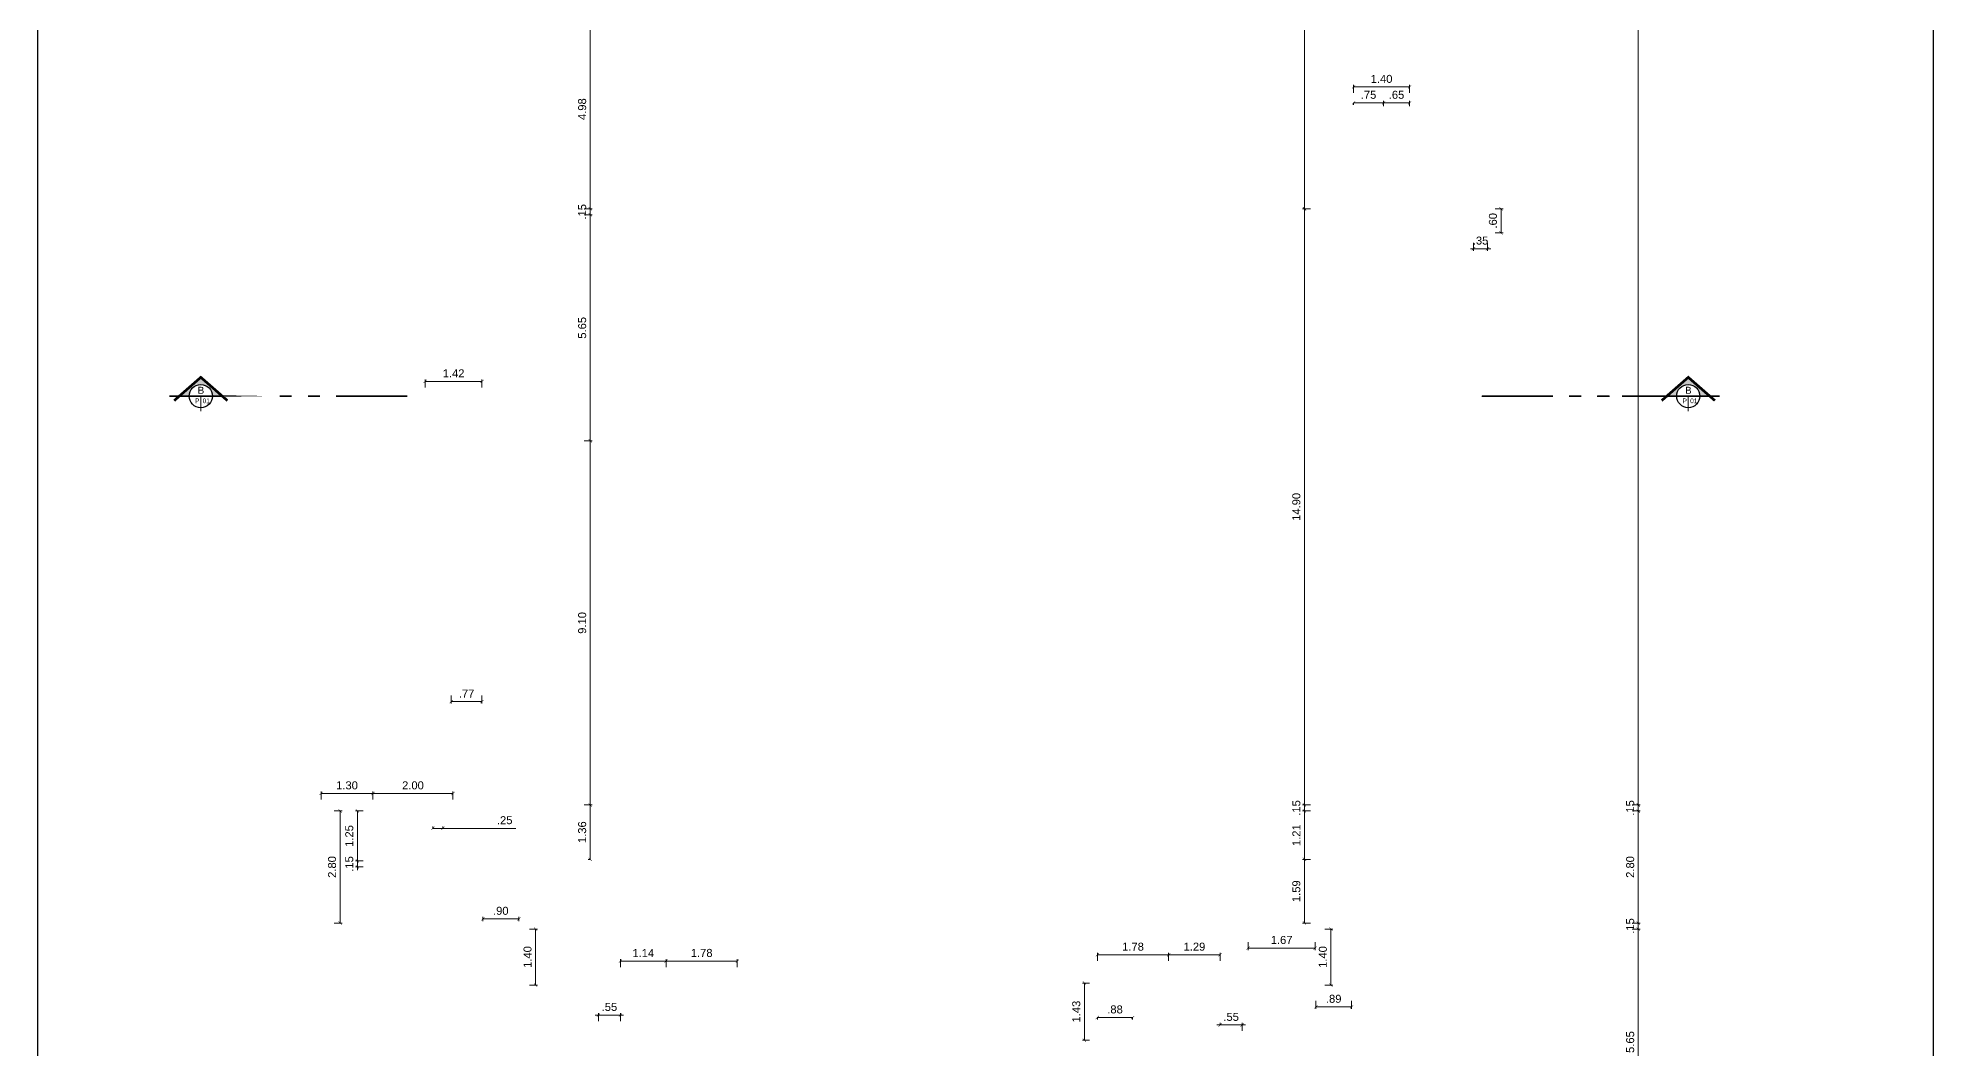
# Model space of a CAD drawing. Header units: metres. Extents: x 2494 to 3558, y 282 to 553.
# Drawn here: x 2525.37 to 2572.73, y 308.76 to 334 of the extents above; entities that cross this region are included whole.
import ezdxf

# ---------------------------------------------------------------- set-up
doc = ezdxf.new("R2010")
doc.units = ezdxf.units.M
doc.header["$LTSCALE"] = 7
doc.header["$MEASUREMENT"] = 0
doc.header["$PDMODE"] = 2
for name, color, linetype, lineweight in [('2prancha', 4, 'Continuous', 18), ('COTAS', 1, 'Continuous', 0), ('texto', 3, 'Continuous', 25)]:
    doc.layers.add(name, color=color, linetype=linetype, lineweight=lineweight)
doc.layers.add('COTA 1 100', color=2, linetype='Continuous')
doc.layers.add('PENA 02', color=2, linetype='Continuous')
doc.styles.add('Luana', font='arial.ttf')
doc.dimstyles.new('arial100', dxfattribs={"dimtxt": 0.2, "dimasz": 0.08, "dimexe": 0.05, "dimexo": 0.2, "dimgap": 0.1, "dimtad": 1, "dimzin": 4, "dimdsep": 46, "dimtxsty": 'Luana', "dimblk": 'ARCHTICK', "dimcen": 0, "dimclrd": 7, "dimclre": 7, "dimclrt": 256, "dimadec": 0, "dimazin": 0, "dimtfac": 1, "dimtix": 1, "dimtmove": 0, "dimatfit": 3, "dimldrblk": 'CLOSEDBLANK', "dimfxl": 0, "dimlwd": 5, "dimlwe": 5, "dimarcsym": 0})

# ---------------------------------------------------------------- blocks, each defined once
blk = doc.blocks.new('_ArchTick')
at = {"color": 0, "linetype": 'ByBlock', "const_width": 0.15}
blk.add_lwpolyline([(-0.5, -0.5), (0.5, 0.5)], dxfattribs=at)
blk = doc.blocks.new('*D100')
at = {"layer": 'COTA 1 100', "color": 7, "lineweight": 5}
for p, q in [((2565.214, 311.734), (2565.414, 311.734)), ((2565.364, 306.084), (2565.364, 311.734)), ((2565.214, 306.084), (2565.414, 306.084))]:
    blk.add_line(p, q, dxfattribs=at)
at = {"layer": 'Defpoints', "color": 0}
for p in [(2559.997, 311.734), (2565.364, 311.734), (2559.997, 306.084)]:
    blk.add_point(p, dxfattribs=at)
at = {"layer": 'COTA 1 100', "color": 7, "lineweight": 5, "xscale": 0.08, "yscale": 0.08, "zscale": 0.08}
for p, rotation in [((2565.364, 311.734), 90), ((2565.364, 306.084), 270)]:
    blk.add_blockref('_ArchTick', p, dxfattribs=dict(at, rotation=rotation))
at = {"layer": 'COTA 1 100', "insert": (2565.162, 308.909), "char_height": 0.2, "attachment_point": 5, "rotation": 90, "style": 'Luana'}
blk.add_mtext('5.65', dxfattribs=at)
blk = doc.blocks.new('_ClosedBlank')
at = {"layer": '2prancha', "color": 0, "lineweight": -2}
for p, q in [((-1, 0.17), (0, 0)), ((-1, 0.17), (-1, -0.17)), ((0, 0), (-1, -0.17))]:
    blk.add_line(p, q, dxfattribs=at)
blk = doc.blocks.new('*D101')
at = {"layer": 'COTA 1 100', "color": 7, "lineweight": 5}
for p, q in [((2565.214, 311.884), (2565.414, 311.884)), ((2565.214, 311.734), (2565.414, 311.734)), ((2565.364, 311.884), (2565.364, 311.964)), ((2565.364, 311.734), (2565.364, 311.884)), ((2565.364, 311.734), (2565.364, 311.654))]:
    blk.add_line(p, q, dxfattribs=at)
at = {"layer": 'Defpoints', "color": 0}
for p in [(2559.997, 311.884), (2559.997, 311.734), (2565.364, 311.884)]:
    blk.add_point(p, dxfattribs=at)
at = {"layer": 'COTA 1 100', "color": 7, "lineweight": 5, "xscale": 0.08, "yscale": 0.08, "zscale": 0.08}
for p, rotation in [((2565.364, 311.884), 270), ((2565.364, 311.734), 90)]:
    blk.add_blockref('_ArchTick', p, dxfattribs=dict(at, rotation=rotation))
at = {"layer": 'COTA 1 100', "insert": (2565.162, 311.809), "char_height": 0.2, "attachment_point": 5, "rotation": 90, "style": 'Luana'}
blk.add_mtext('.15', dxfattribs=at)
blk = doc.blocks.new('*D102')
at = {"layer": 'COTA 1 100', "color": 7, "lineweight": 5}
for p, q in [((2565.214, 314.684), (2565.414, 314.684)), ((2565.364, 311.884), (2565.364, 314.684)), ((2565.214, 311.884), (2565.414, 311.884))]:
    blk.add_line(p, q, dxfattribs=at)
at = {"layer": 'Defpoints', "color": 0}
for p in [(2562.247, 314.684), (2565.364, 314.684), (2559.997, 311.884)]:
    blk.add_point(p, dxfattribs=at)
at = {"layer": 'COTA 1 100', "color": 7, "lineweight": 5, "xscale": 0.08, "yscale": 0.08, "zscale": 0.08}
for p, rotation in [((2565.364, 314.684), 90), ((2565.364, 311.884), 270)]:
    blk.add_blockref('_ArchTick', p, dxfattribs=dict(at, rotation=rotation))
at = {"layer": 'COTA 1 100', "insert": (2565.162, 313.284), "char_height": 0.2, "attachment_point": 5, "rotation": 90, "style": 'Luana'}
blk.add_mtext('2.80', dxfattribs=at)
blk = doc.blocks.new('*D103')
at = {"layer": 'COTA 1 100', "color": 7, "lineweight": 5}
for p, q in [((2565.214, 314.834), (2565.414, 314.834)), ((2565.214, 314.684), (2565.414, 314.684)), ((2565.364, 314.834), (2565.364, 314.914)), ((2565.364, 314.684), (2565.364, 314.834)), ((2565.364, 314.684), (2565.364, 314.604))]:
    blk.add_line(p, q, dxfattribs=at)
at = {"layer": 'Defpoints', "color": 0}
for p in [(2562.247, 314.834), (2562.247, 314.684), (2565.364, 314.834)]:
    blk.add_point(p, dxfattribs=at)
at = {"layer": 'COTA 1 100', "color": 7, "lineweight": 5, "xscale": 0.08, "yscale": 0.08, "zscale": 0.08}
for p, rotation in [((2565.364, 314.834), 270), ((2565.364, 314.684), 90)]:
    blk.add_blockref('_ArchTick', p, dxfattribs=dict(at, rotation=rotation))
at = {"layer": 'COTA 1 100', "insert": (2565.162, 314.759), "char_height": 0.2, "attachment_point": 5, "rotation": 90, "style": 'Luana'}
blk.add_mtext('.15', dxfattribs=at)
blk = doc.blocks.new('*D104')
at = {"layer": 'COTA 1 100', "color": 7, "lineweight": 5}
for p, q in [((2565.214, 357.884), (2565.414, 357.884)), ((2565.364, 314.834), (2565.364, 357.884)), ((2565.214, 314.834), (2565.414, 314.834))]:
    blk.add_line(p, q, dxfattribs=at)
at = {"layer": 'Defpoints', "color": 0}
for p in [(2562.247, 357.884), (2565.364, 357.884), (2562.247, 314.834)]:
    blk.add_point(p, dxfattribs=at)
at = {"layer": 'COTA 1 100', "color": 7, "lineweight": 5, "xscale": 0.08, "yscale": 0.08, "zscale": 0.08}
for p, rotation in [((2565.364, 357.884), 90), ((2565.364, 314.834), 270)]:
    blk.add_blockref('_ArchTick', p, dxfattribs=dict(at, rotation=rotation))
at = {"layer": 'COTA 1 100', "insert": (2565.162, 336.359), "char_height": 0.2, "attachment_point": 5, "rotation": 90, "style": 'Luana'}
blk.add_mtext('43.05', dxfattribs=at)
blk = doc.blocks.new('*D150')
at = {"layer": 'COTA 1 100', "color": 7, "lineweight": 5}
for p, q in [((2561.247, 328.736), (2561.167, 328.736)), ((2561.247, 328.886), (2561.247, 328.686)), ((2561.597, 328.736), (2561.247, 328.736)), ((2561.597, 328.886), (2561.597, 328.686)), ((2561.597, 328.736), (2561.677, 328.736))]:
    blk.add_line(p, q, dxfattribs=at)
at = {"layer": 'Defpoints', "color": 0}
for p in [(2561.247, 329.134), (2561.247, 328.736), (2561.597, 329.134)]:
    blk.add_point(p, dxfattribs=at)
at = {"layer": 'COTA 1 100', "color": 7, "lineweight": 5, "xscale": 0.08, "yscale": 0.08, "zscale": 0.08}
blk.add_blockref('_ArchTick', (2561.247, 328.736), dxfattribs=at)
at = {"layer": 'COTA 1 100', "color": 7, "lineweight": 5, "xscale": 0.08, "yscale": 0.08, "zscale": 0.08, "rotation": 180}
blk.add_blockref('_ArchTick', (2561.597, 328.736), dxfattribs=at)
at = {"layer": 'COTA 1 100', "insert": (2561.422, 328.938), "char_height": 0.2, "attachment_point": 5, "style": 'Luana'}
blk.add_mtext('.35', dxfattribs=at)
blk = doc.blocks.new('*D151')
at = {"layer": 'COTA 1 100', "color": 7, "lineweight": 5}
for p, q in [((2561.784, 329.734), (2561.984, 329.734)), ((2561.934, 329.134), (2561.934, 329.734)), ((2561.784, 329.134), (2561.984, 329.134))]:
    blk.add_line(p, q, dxfattribs=at)
at = {"layer": 'Defpoints', "color": 0}
for p in [(2561.247, 329.734), (2561.934, 329.734), (2561.247, 329.134)]:
    blk.add_point(p, dxfattribs=at)
at = {"layer": 'COTA 1 100', "color": 7, "lineweight": 5, "xscale": 0.08, "yscale": 0.08, "zscale": 0.08}
for p, rotation in [((2561.934, 329.734), 90), ((2561.934, 329.134), 270)]:
    blk.add_blockref('_ArchTick', p, dxfattribs=dict(at, rotation=rotation))
at = {"layer": 'COTA 1 100', "insert": (2561.732, 329.434), "char_height": 0.2, "attachment_point": 5, "rotation": 90, "style": 'Luana'}
blk.add_mtext('.60', dxfattribs=at)
blk = doc.blocks.new('*D152')
at = {"layer": 'COTA 1 100', "color": 7, "lineweight": 5}
for p, q in [((2535.242, 314.25), (2535.242, 314.3)), ((2535.242, 314.25), (2535.492, 314.25)), ((2535.492, 314.25), (2535.492, 314.3)), ((2535.492, 314.25), (2537.31, 314.25))]:
    blk.add_line(p, q, dxfattribs=at)
at = {"layer": 'Defpoints', "color": 0}
for p in [(2535.242, 314.25), (2535.242, 314.104), (2535.492, 314.104)]:
    blk.add_point(p, dxfattribs=at)
at = {"layer": 'COTA 1 100', "color": 7, "lineweight": 5, "xscale": 0.08, "yscale": 0.08, "zscale": 0.08, "rotation": 180}
blk.add_blockref('_ArchTick', (2535.242, 314.25), dxfattribs=at)
at = {"layer": 'COTA 1 100', "color": 7, "lineweight": 5, "xscale": 0.08, "yscale": 0.08, "zscale": 0.08}
blk.add_blockref('_ArchTick', (2535.492, 314.25), dxfattribs=at)
at = {"layer": 'COTA 1 100', "insert": (2537.034, 314.452), "char_height": 0.2, "attachment_point": 5, "style": 'Luana'}
blk.add_mtext('.25', dxfattribs=at)
blk = doc.blocks.new('*D153')
at = {"layer": 'COTA 1 100', "color": 7, "lineweight": 5}
for p, q in [((2533.742, 314.971), (2533.742, 315.171)), ((2535.742, 315.121), (2533.742, 315.121)), ((2535.742, 314.971), (2535.742, 315.171))]:
    blk.add_line(p, q, dxfattribs=at)
at = {"layer": 'Defpoints', "color": 0}
for p in [(2533.742, 315.121), (2533.742, 314.324), (2535.742, 314.474)]:
    blk.add_point(p, dxfattribs=at)
at = {"layer": 'COTA 1 100', "color": 7, "lineweight": 5, "xscale": 0.08, "yscale": 0.08, "zscale": 0.08, "rotation": 180}
blk.add_blockref('_ArchTick', (2533.742, 315.121), dxfattribs=at)
at = {"layer": 'COTA 1 100', "color": 7, "lineweight": 5, "xscale": 0.08, "yscale": 0.08, "zscale": 0.08}
blk.add_blockref('_ArchTick', (2535.742, 315.121), dxfattribs=at)
at = {"layer": 'COTA 1 100', "insert": (2534.742, 315.323), "char_height": 0.2, "attachment_point": 5, "style": 'Luana'}
blk.add_mtext('2.00', dxfattribs=at)
blk = doc.blocks.new('*D154')
at = {"layer": 'COTA 1 100', "color": 7, "lineweight": 5}
for p, q in [((2532.447, 314.971), (2532.447, 315.171)), ((2533.742, 315.121), (2532.447, 315.121)), ((2533.742, 314.971), (2533.742, 315.171))]:
    blk.add_line(p, q, dxfattribs=at)
at = {"layer": 'Defpoints', "color": 0}
for p in [(2532.447, 315.121), (2532.447, 314.474), (2533.742, 314.324)]:
    blk.add_point(p, dxfattribs=at)
at = {"layer": 'COTA 1 100', "color": 7, "lineweight": 5, "xscale": 0.08, "yscale": 0.08, "zscale": 0.08, "rotation": 180}
blk.add_blockref('_ArchTick', (2532.447, 315.121), dxfattribs=at)
at = {"layer": 'COTA 1 100', "color": 7, "lineweight": 5, "xscale": 0.08, "yscale": 0.08, "zscale": 0.08}
blk.add_blockref('_ArchTick', (2533.742, 315.121), dxfattribs=at)
at = {"layer": 'COTA 1 100', "insert": (2533.094, 315.323), "char_height": 0.2, "attachment_point": 5, "style": 'Luana'}
blk.add_mtext('1.30', dxfattribs=at)
blk = doc.blocks.new('*D155')
at = {"layer": 'COTA 1 100', "color": 7, "lineweight": 5}
for p, q in [((2532.773, 314.684), (2532.973, 314.684)), ((2532.923, 314.684), (2532.923, 311.884)), ((2532.773, 311.884), (2532.973, 311.884))]:
    blk.add_line(p, q, dxfattribs=at)
at = {"layer": 'Defpoints', "color": 0}
for p in [(2532.447, 314.684), (2532.472, 311.884), (2532.923, 311.884)]:
    blk.add_point(p, dxfattribs=at)
at = {"layer": 'COTA 1 100', "color": 7, "lineweight": 5, "xscale": 0.08, "yscale": 0.08, "zscale": 0.08}
for p, rotation in [((2532.923, 314.684), 90), ((2532.923, 311.884), 270)]:
    blk.add_blockref('_ArchTick', p, dxfattribs=dict(at, rotation=rotation))
at = {"layer": 'COTA 1 100', "insert": (2532.721, 313.284), "char_height": 0.2, "attachment_point": 5, "rotation": 90, "style": 'Luana'}
blk.add_mtext('2.80', dxfattribs=at)
blk = doc.blocks.new('*D156')
at = {"layer": 'COTA 1 100', "color": 7, "lineweight": 5}
for p, q in [((2533.497, 314.684), (2533.303, 314.684)), ((2533.353, 313.434), (2533.353, 314.684)), ((2533.497, 313.434), (2533.303, 313.434))]:
    blk.add_line(p, q, dxfattribs=at)
at = {"layer": 'Defpoints', "color": 0}
for p in [(2533.353, 314.684), (2533.697, 314.684), (2533.697, 313.434)]:
    blk.add_point(p, dxfattribs=at)
at = {"layer": 'COTA 1 100', "color": 7, "lineweight": 5, "xscale": 0.08, "yscale": 0.08, "zscale": 0.08}
for p, rotation in [((2533.353, 314.684), 90), ((2533.353, 313.434), 270)]:
    blk.add_blockref('_ArchTick', p, dxfattribs=dict(at, rotation=rotation))
at = {"layer": 'COTA 1 100', "insert": (2533.151, 314.059), "char_height": 0.2, "attachment_point": 5, "rotation": 90, "style": 'Luana'}
blk.add_mtext('1.25', dxfattribs=at)
blk = doc.blocks.new('*D157')
at = {"layer": 'COTA 1 100', "color": 7, "lineweight": 5}
for p, q in [((2533.497, 313.434), (2533.303, 313.434)), ((2533.497, 313.284), (2533.303, 313.284)), ((2533.353, 313.434), (2533.353, 313.514)), ((2533.353, 313.434), (2533.353, 313.284)), ((2533.353, 313.284), (2533.353, 313.204))]:
    blk.add_line(p, q, dxfattribs=at)
at = {"layer": 'Defpoints', "color": 0}
for p in [(2533.353, 313.284), (2533.697, 313.434), (2533.697, 313.284)]:
    blk.add_point(p, dxfattribs=at)
at = {"layer": 'COTA 1 100', "color": 7, "lineweight": 5, "xscale": 0.08, "yscale": 0.08, "zscale": 0.08}
for p, rotation in [((2533.353, 313.434), 270), ((2533.353, 313.284), 90)]:
    blk.add_blockref('_ArchTick', p, dxfattribs=dict(at, rotation=rotation))
at = {"layer": 'COTA 1 100', "insert": (2533.151, 313.359), "char_height": 0.2, "attachment_point": 5, "rotation": 90, "style": 'Luana'}
blk.add_mtext('.15', dxfattribs=at)
blk = doc.blocks.new('*D160')
at = {"layer": 'COTA 1 100', "color": 7, "lineweight": 5}
for p, q in [((2536.487, 311.934), (2536.487, 312.036)), ((2536.487, 311.986), (2537.387, 311.986)), ((2537.387, 311.934), (2537.387, 312.036))]:
    blk.add_line(p, q, dxfattribs=at)
at = {"layer": 'Defpoints', "color": 0}
for p in [(2536.487, 311.734), (2537.387, 311.986), (2537.387, 311.734)]:
    blk.add_point(p, dxfattribs=at)
at = {"layer": 'COTA 1 100', "color": 7, "lineweight": 5, "xscale": 0.08, "yscale": 0.08, "zscale": 0.08, "rotation": 180}
blk.add_blockref('_ArchTick', (2536.487, 311.986), dxfattribs=at)
at = {"layer": 'COTA 1 100', "color": 7, "lineweight": 5, "xscale": 0.08, "yscale": 0.08, "zscale": 0.08}
blk.add_blockref('_ArchTick', (2537.387, 311.986), dxfattribs=at)
at = {"layer": 'COTA 1 100', "insert": (2536.937, 312.188), "char_height": 0.2, "attachment_point": 5, "style": 'Luana'}
blk.add_mtext('.90', dxfattribs=at)
blk = doc.blocks.new('*D161')
at = {"layer": 'COTA 1 100', "color": 7, "lineweight": 5}
for p, q in [((2537.658, 311.734), (2537.858, 311.734)), ((2537.808, 311.734), (2537.808, 310.334)), ((2537.658, 310.334), (2537.858, 310.334))]:
    blk.add_line(p, q, dxfattribs=at)
at = {"layer": 'Defpoints', "color": 0}
for p in [(2537.407, 311.734), (2537.387, 310.334), (2537.808, 310.334)]:
    blk.add_point(p, dxfattribs=at)
at = {"layer": 'COTA 1 100', "color": 7, "lineweight": 5, "xscale": 0.08, "yscale": 0.08, "zscale": 0.08}
for p, rotation in [((2537.808, 311.734), 90), ((2537.808, 310.334), 270)]:
    blk.add_blockref('_ArchTick', p, dxfattribs=dict(at, rotation=rotation))
at = {"layer": 'COTA 1 100', "insert": (2537.606, 311.034), "char_height": 0.2, "attachment_point": 5, "rotation": 90, "style": 'Luana'}
blk.add_mtext('1.40', dxfattribs=at)
blk = doc.blocks.new('*D162')
at = {"layer": 'COTA 1 100', "color": 7, "lineweight": 5}
for p, q in [((2539.377, 309.583), (2539.297, 309.583)), ((2539.377, 309.433), (2539.377, 309.633)), ((2539.927, 309.583), (2539.377, 309.583)), ((2539.927, 309.433), (2539.927, 309.633)), ((2539.927, 309.583), (2540.007, 309.583))]:
    blk.add_line(p, q, dxfattribs=at)
at = {"layer": 'Defpoints', "color": 0}
for p in [(2539.377, 309.583), (2539.377, 308.909), (2539.927, 308.884)]:
    blk.add_point(p, dxfattribs=at)
at = {"layer": 'COTA 1 100', "color": 7, "lineweight": 5, "xscale": 0.08, "yscale": 0.08, "zscale": 0.08}
blk.add_blockref('_ArchTick', (2539.377, 309.583), dxfattribs=at)
at = {"layer": 'COTA 1 100', "color": 7, "lineweight": 5, "xscale": 0.08, "yscale": 0.08, "zscale": 0.08, "rotation": 180}
blk.add_blockref('_ArchTick', (2539.927, 309.583), dxfattribs=at)
at = {"layer": 'COTA 1 100', "insert": (2539.652, 309.785), "char_height": 0.2, "attachment_point": 5, "style": 'Luana'}
blk.add_mtext('.55', dxfattribs=at)
blk = doc.blocks.new('*D163')
at = {"layer": 'COTA 1 100', "color": 7, "lineweight": 5}
for p, q in [((2539.927, 310.783), (2539.927, 310.983)), ((2541.067, 310.933), (2539.927, 310.933)), ((2541.067, 310.783), (2541.067, 310.983))]:
    blk.add_line(p, q, dxfattribs=at)
at = {"layer": 'Defpoints', "color": 0}
for p in [(2539.927, 310.933), (2539.927, 310.384), (2541.067, 310.384)]:
    blk.add_point(p, dxfattribs=at)
at = {"layer": 'COTA 1 100', "color": 7, "lineweight": 5, "xscale": 0.08, "yscale": 0.08, "zscale": 0.08, "rotation": 180}
blk.add_blockref('_ArchTick', (2539.927, 310.933), dxfattribs=at)
at = {"layer": 'COTA 1 100', "color": 7, "lineweight": 5, "xscale": 0.08, "yscale": 0.08, "zscale": 0.08}
blk.add_blockref('_ArchTick', (2541.067, 310.933), dxfattribs=at)
at = {"layer": 'COTA 1 100', "insert": (2540.497, 311.133), "char_height": 0.2, "attachment_point": 5, "style": 'Luana'}
blk.add_mtext('1.14', dxfattribs=at)
blk = doc.blocks.new('*D164')
at = {"layer": 'COTA 1 100', "color": 7, "lineweight": 5}
for p, q in [((2541.067, 310.783), (2541.067, 310.983)), ((2541.067, 310.933), (2542.847, 310.933)), ((2542.847, 310.783), (2542.847, 310.983))]:
    blk.add_line(p, q, dxfattribs=at)
at = {"layer": 'Defpoints', "color": 0}
for p in [(2542.847, 310.933), (2541.067, 310.384), (2542.847, 310.534)]:
    blk.add_point(p, dxfattribs=at)
at = {"layer": 'COTA 1 100', "color": 7, "lineweight": 5, "xscale": 0.08, "yscale": 0.08, "zscale": 0.08, "rotation": 180}
blk.add_blockref('_ArchTick', (2541.067, 310.933), dxfattribs=at)
at = {"layer": 'COTA 1 100', "color": 7, "lineweight": 5, "xscale": 0.08, "yscale": 0.08, "zscale": 0.08}
blk.add_blockref('_ArchTick', (2542.847, 310.933), dxfattribs=at)
at = {"layer": 'COTA 1 100', "insert": (2541.957, 311.135), "char_height": 0.2, "attachment_point": 5, "style": 'Luana'}
blk.add_mtext('1.78', dxfattribs=at)
blk = doc.blocks.new('*D165')
at = {"layer": 'COTA 1 100', "color": 7, "lineweight": 5}
for p, q in [((2554.914, 309.335), (2554.834, 309.335)), ((2554.914, 309.335), (2554.914, 309.385)), ((2555.464, 309.335), (2554.914, 309.335)), ((2555.464, 309.185), (2555.464, 309.385)), ((2555.464, 309.335), (2555.544, 309.335))]:
    blk.add_line(p, q, dxfattribs=at)
at = {"layer": 'Defpoints', "color": 0}
for p in [(2554.914, 309.335), (2554.914, 309.335), (2555.464, 308.854)]:
    blk.add_point(p, dxfattribs=at)
at = {"layer": 'COTA 1 100', "color": 7, "lineweight": 5, "xscale": 0.08, "yscale": 0.08, "zscale": 0.08}
blk.add_blockref('_ArchTick', (2554.914, 309.335), dxfattribs=at)
at = {"layer": 'COTA 1 100', "color": 7, "lineweight": 5, "xscale": 0.08, "yscale": 0.08, "zscale": 0.08, "rotation": 180}
blk.add_blockref('_ArchTick', (2555.464, 309.335), dxfattribs=at)
at = {"layer": 'COTA 1 100', "insert": (2555.189, 309.537), "char_height": 0.2, "attachment_point": 5, "style": 'Luana'}
blk.add_mtext('.55', dxfattribs=at)
blk = doc.blocks.new('*D166')
at = {"layer": 'COTA 1 100', "color": 7, "lineweight": 5}
for p, q in [((2553.627, 310.939), (2553.627, 311.139)), ((2553.627, 311.089), (2554.914, 311.089)), ((2554.914, 310.939), (2554.914, 311.139))]:
    blk.add_line(p, q, dxfattribs=at)
at = {"layer": 'Defpoints', "color": 0}
for p in [(2554.914, 311.089), (2553.627, 310.534), (2554.914, 310.534)]:
    blk.add_point(p, dxfattribs=at)
at = {"layer": 'COTA 1 100', "color": 7, "lineweight": 5, "xscale": 0.08, "yscale": 0.08, "zscale": 0.08, "rotation": 180}
blk.add_blockref('_ArchTick', (2553.627, 311.089), dxfattribs=at)
at = {"layer": 'COTA 1 100', "color": 7, "lineweight": 5, "xscale": 0.08, "yscale": 0.08, "zscale": 0.08}
blk.add_blockref('_ArchTick', (2554.914, 311.089), dxfattribs=at)
at = {"layer": 'COTA 1 100', "insert": (2554.271, 311.291), "char_height": 0.2, "attachment_point": 5, "style": 'Luana'}
blk.add_mtext('1.29', dxfattribs=at)
blk = doc.blocks.new('*D167')
at = {"layer": 'COTA 1 100', "color": 7, "lineweight": 5}
for p, q in [((2551.847, 310.939), (2551.847, 311.139)), ((2553.627, 311.089), (2551.847, 311.089)), ((2553.627, 310.939), (2553.627, 311.139))]:
    blk.add_line(p, q, dxfattribs=at)
at = {"layer": 'Defpoints', "color": 0}
for p in [(2551.847, 311.089), (2551.847, 310.534), (2553.627, 310.534)]:
    blk.add_point(p, dxfattribs=at)
at = {"layer": 'COTA 1 100', "color": 7, "lineweight": 5, "xscale": 0.08, "yscale": 0.08, "zscale": 0.08, "rotation": 180}
blk.add_blockref('_ArchTick', (2551.847, 311.089), dxfattribs=at)
at = {"layer": 'COTA 1 100', "color": 7, "lineweight": 5, "xscale": 0.08, "yscale": 0.08, "zscale": 0.08}
blk.add_blockref('_ArchTick', (2553.627, 311.089), dxfattribs=at)
at = {"layer": 'COTA 1 100', "insert": (2552.737, 311.291), "char_height": 0.2, "attachment_point": 5, "style": 'Luana'}
blk.add_mtext('1.78', dxfattribs=at)
blk = doc.blocks.new('*D170')
at = {"layer": 'COTA 1 100', "color": 7, "lineweight": 5}
for p, q in [((2551.847, 309.532), (2551.847, 309.471)), ((2552.727, 309.521), (2551.847, 309.521)), ((2552.727, 309.532), (2552.727, 309.471))]:
    blk.add_line(p, q, dxfattribs=at)
at = {"layer": 'Defpoints', "color": 0}
for p in [(2551.847, 309.732), (2551.847, 309.521), (2552.727, 309.732)]:
    blk.add_point(p, dxfattribs=at)
at = {"layer": 'COTA 1 100', "color": 7, "lineweight": 5, "xscale": 0.08, "yscale": 0.08, "zscale": 0.08, "rotation": 180}
blk.add_blockref('_ArchTick', (2551.847, 309.521), dxfattribs=at)
at = {"layer": 'COTA 1 100', "color": 7, "lineweight": 5, "xscale": 0.08, "yscale": 0.08, "zscale": 0.08}
blk.add_blockref('_ArchTick', (2552.727, 309.521), dxfattribs=at)
at = {"layer": 'COTA 1 100', "insert": (2552.287, 309.723), "char_height": 0.2, "attachment_point": 5, "style": 'Luana'}
blk.add_mtext('.88', dxfattribs=at)
blk = doc.blocks.new('*D171')
at = {"layer": 'COTA 1 100', "color": 7, "lineweight": 5}
for p, q in [((2551.647, 310.384), (2551.472, 310.384)), ((2551.522, 310.384), (2551.522, 308.954)), ((2551.647, 308.954), (2551.472, 308.954))]:
    blk.add_line(p, q, dxfattribs=at)
at = {"layer": 'Defpoints', "color": 0}
for p in [(2551.847, 310.384), (2551.522, 308.954), (2551.847, 308.954)]:
    blk.add_point(p, dxfattribs=at)
at = {"layer": 'COTA 1 100', "color": 7, "lineweight": 5, "xscale": 0.08, "yscale": 0.08, "zscale": 0.08}
for p, rotation in [((2551.522, 310.384), 90), ((2551.522, 308.954), 270)]:
    blk.add_blockref('_ArchTick', p, dxfattribs=dict(at, rotation=rotation))
at = {"layer": 'COTA 1 100', "insert": (2551.32, 309.669), "char_height": 0.2, "attachment_point": 5, "rotation": 90, "style": 'Luana'}
blk.add_mtext('1.43', dxfattribs=at)
blk = doc.blocks.new('*D178')
at = {"layer": 'COTA 1 100', "color": 7, "lineweight": 5}
for p, q in [((2557.533, 311.734), (2557.733, 311.734)), ((2557.683, 310.334), (2557.683, 311.734)), ((2557.533, 310.334), (2557.733, 310.334))]:
    blk.add_line(p, q, dxfattribs=at)
at = {"layer": 'Defpoints', "color": 0}
for p in [(2557.307, 311.734), (2557.683, 311.734), (2557.307, 310.334)]:
    blk.add_point(p, dxfattribs=at)
at = {"layer": 'COTA 1 100', "color": 7, "lineweight": 5, "xscale": 0.08, "yscale": 0.08, "zscale": 0.08}
for p, rotation in [((2557.683, 311.734), 90), ((2557.683, 310.334), 270)]:
    blk.add_blockref('_ArchTick', p, dxfattribs=dict(at, rotation=rotation))
at = {"layer": 'COTA 1 100', "insert": (2557.481, 311.034), "char_height": 0.2, "attachment_point": 5, "rotation": 90, "style": 'Luana'}
blk.add_mtext('1.40', dxfattribs=at)
blk = doc.blocks.new('*D179')
at = {"layer": 'COTA 1 100', "color": 7, "lineweight": 5}
for p, q in [((2557.307, 309.937), (2557.307, 309.737)), ((2558.197, 309.787), (2557.307, 309.787)), ((2558.197, 309.937), (2558.197, 309.737))]:
    blk.add_line(p, q, dxfattribs=at)
at = {"layer": 'Defpoints', "color": 0}
for p in [(2557.307, 310.354), (2558.197, 310.354), (2557.307, 309.787)]:
    blk.add_point(p, dxfattribs=at)
at = {"layer": 'COTA 1 100', "color": 7, "lineweight": 5, "xscale": 0.08, "yscale": 0.08, "zscale": 0.08, "rotation": 180}
blk.add_blockref('_ArchTick', (2557.307, 309.787), dxfattribs=at)
at = {"layer": 'COTA 1 100', "color": 7, "lineweight": 5, "xscale": 0.08, "yscale": 0.08, "zscale": 0.08}
blk.add_blockref('_ArchTick', (2558.197, 309.787), dxfattribs=at)
at = {"layer": 'COTA 1 100', "insert": (2557.752, 309.989), "char_height": 0.2, "attachment_point": 5, "style": 'Luana'}
blk.add_mtext('.89', dxfattribs=at)
blk = doc.blocks.new('*D180')
at = {"layer": 'COTA 1 100', "color": 7, "lineweight": 5}
for p, q in [((2555.614, 311.407), (2555.614, 311.207)), ((2557.287, 311.257), (2555.614, 311.257)), ((2557.287, 311.407), (2557.287, 311.207))]:
    blk.add_line(p, q, dxfattribs=at)
at = {"layer": 'Defpoints', "color": 0}
for p in [(2555.614, 311.734), (2557.287, 311.734), (2555.614, 311.257)]:
    blk.add_point(p, dxfattribs=at)
at = {"layer": 'COTA 1 100', "color": 7, "lineweight": 5, "xscale": 0.08, "yscale": 0.08, "zscale": 0.08, "rotation": 180}
blk.add_blockref('_ArchTick', (2555.614, 311.257), dxfattribs=at)
at = {"layer": 'COTA 1 100', "color": 7, "lineweight": 5, "xscale": 0.08, "yscale": 0.08, "zscale": 0.08}
blk.add_blockref('_ArchTick', (2557.287, 311.257), dxfattribs=at)
at = {"layer": 'COTA 1 100', "insert": (2556.451, 311.459), "char_height": 0.2, "attachment_point": 5, "style": 'Luana'}
blk.add_mtext('1.67', dxfattribs=at)
blk = doc.blocks.new('*D181')
at = {"layer": 'COTA 1 100', "color": 7, "lineweight": 5}
for p, q in [((2535.697, 317.568), (2535.697, 317.368)), ((2536.467, 317.418), (2535.697, 317.418)), ((2536.467, 317.568), (2536.467, 317.368))]:
    blk.add_line(p, q, dxfattribs=at)
at = {"layer": 'Defpoints', "color": 0}
for p in [(2535.697, 318.704), (2536.467, 318.704), (2535.697, 317.418)]:
    blk.add_point(p, dxfattribs=at)
at = {"layer": 'COTA 1 100', "color": 7, "lineweight": 5, "xscale": 0.08, "yscale": 0.08, "zscale": 0.08, "rotation": 180}
blk.add_blockref('_ArchTick', (2535.697, 317.418), dxfattribs=at)
at = {"layer": 'COTA 1 100', "color": 7, "lineweight": 5, "xscale": 0.08, "yscale": 0.08, "zscale": 0.08}
blk.add_blockref('_ArchTick', (2536.467, 317.418), dxfattribs=at)
at = {"layer": 'COTA 1 100', "insert": (2536.082, 317.618), "char_height": 0.2, "attachment_point": 5, "style": 'Luana'}
blk.add_mtext('.77', dxfattribs=at)
blk = doc.blocks.new('*D182')
at = {"layer": 'COTA 1 100', "color": 7, "lineweight": 5}
for p, q in [((2535.047, 325.271), (2535.047, 325.471)), ((2536.467, 325.421), (2535.047, 325.421)), ((2536.467, 325.271), (2536.467, 325.471))]:
    blk.add_line(p, q, dxfattribs=at)
at = {"layer": 'Defpoints', "color": 0}
for p in [(2535.047, 325.421), (2535.047, 323.934), (2536.467, 323.934)]:
    blk.add_point(p, dxfattribs=at)
at = {"layer": 'COTA 1 100', "color": 7, "lineweight": 5, "xscale": 0.08, "yscale": 0.08, "zscale": 0.08, "rotation": 180}
blk.add_blockref('_ArchTick', (2535.047, 325.421), dxfattribs=at)
at = {"layer": 'COTA 1 100', "color": 7, "lineweight": 5, "xscale": 0.08, "yscale": 0.08, "zscale": 0.08}
blk.add_blockref('_ArchTick', (2536.467, 325.421), dxfattribs=at)
at = {"layer": 'COTA 1 100', "insert": (2535.757, 325.621), "char_height": 0.2, "attachment_point": 5, "style": 'Luana'}
blk.add_mtext('1.42', dxfattribs=at)
blk = doc.blocks.new('*D183')
at = {"layer": 'COTA 1 100', "color": 7, "lineweight": 5}
for p, q in [((2558.997, 332.3), (2558.997, 332.43)), ((2559.647, 332.38), (2558.997, 332.38)), ((2559.647, 332.3), (2559.647, 332.43))]:
    blk.add_line(p, q, dxfattribs=at)
at = {"layer": 'Defpoints', "color": 0}
for p in [(2558.997, 332.38), (2558.997, 332.1), (2559.647, 332.1)]:
    blk.add_point(p, dxfattribs=at)
at = {"layer": 'COTA 1 100', "color": 7, "lineweight": 5, "xscale": 0.08, "yscale": 0.08, "zscale": 0.08, "rotation": 180}
blk.add_blockref('_ArchTick', (2558.997, 332.38), dxfattribs=at)
at = {"layer": 'COTA 1 100', "color": 7, "lineweight": 5, "xscale": 0.08, "yscale": 0.08, "zscale": 0.08}
blk.add_blockref('_ArchTick', (2559.647, 332.38), dxfattribs=at)
at = {"layer": 'COTA 1 100', "insert": (2559.322, 332.582), "char_height": 0.2, "attachment_point": 5, "style": 'Luana'}
blk.add_mtext('.65', dxfattribs=at)
blk = doc.blocks.new('*D184')
at = {"layer": 'COTA 1 100', "color": 7, "lineweight": 5}
for p, q in [((2558.248, 332.38), (2558.248, 332.33)), ((2558.997, 332.38), (2558.248, 332.38)), ((2558.997, 332.3), (2558.997, 332.43))]:
    blk.add_line(p, q, dxfattribs=at)
at = {"layer": 'Defpoints', "color": 0}
for p in [(2558.248, 332.434), (2558.248, 332.38), (2558.997, 332.1)]:
    blk.add_point(p, dxfattribs=at)
at = {"layer": 'COTA 1 100', "color": 7, "lineweight": 5, "xscale": 0.08, "yscale": 0.08, "zscale": 0.08, "rotation": 180}
blk.add_blockref('_ArchTick', (2558.248, 332.38), dxfattribs=at)
at = {"layer": 'COTA 1 100', "color": 7, "lineweight": 5, "xscale": 0.08, "yscale": 0.08, "zscale": 0.08}
blk.add_blockref('_ArchTick', (2558.997, 332.38), dxfattribs=at)
at = {"layer": 'COTA 1 100', "insert": (2558.623, 332.582), "char_height": 0.2, "attachment_point": 5, "style": 'Luana'}
blk.add_mtext('.75', dxfattribs=at)
blk = doc.blocks.new('*D185')
at = {"layer": 'COTA 1 100', "color": 7, "lineweight": 5}
for p, q in [((2558.248, 332.628), (2558.248, 332.828)), ((2559.647, 332.778), (2558.248, 332.778)), ((2559.647, 332.628), (2559.647, 332.828))]:
    blk.add_line(p, q, dxfattribs=at)
at = {"layer": 'Defpoints', "color": 0}
for p in [(2558.248, 332.778), (2558.248, 332.1), (2559.647, 332.1)]:
    blk.add_point(p, dxfattribs=at)
at = {"layer": 'COTA 1 100', "color": 7, "lineweight": 5, "xscale": 0.08, "yscale": 0.08, "zscale": 0.08, "rotation": 180}
blk.add_blockref('_ArchTick', (2558.248, 332.778), dxfattribs=at)
at = {"layer": 'COTA 1 100', "color": 7, "lineweight": 5, "xscale": 0.08, "yscale": 0.08, "zscale": 0.08}
blk.add_blockref('_ArchTick', (2559.647, 332.778), dxfattribs=at)
at = {"layer": 'COTA 1 100', "insert": (2558.948, 332.98), "char_height": 0.2, "attachment_point": 5, "style": 'Luana'}
blk.add_mtext('1.40', dxfattribs=at)
blk = doc.blocks.new('*D186')
at = {"layer": 'COTA 1 100', "color": 7, "lineweight": 5}
for p, q in [((2539.023, 314.834), (2539.223, 314.834)), ((2539.173, 313.474), (2539.173, 314.834)), ((2539.173, 313.474), (2539.123, 313.474))]:
    blk.add_line(p, q, dxfattribs=at)
at = {"layer": 'Defpoints', "color": 0}
for p in [(2535.742, 314.834), (2539.173, 314.834), (2539.173, 313.474)]:
    blk.add_point(p, dxfattribs=at)
at = {"layer": 'COTA 1 100', "color": 7, "lineweight": 5, "xscale": 0.08, "yscale": 0.08, "zscale": 0.08}
for p, rotation in [((2539.173, 314.834), 90), ((2539.173, 313.474), 270)]:
    blk.add_blockref('_ArchTick', p, dxfattribs=dict(at, rotation=rotation))
at = {"layer": 'COTA 1 100', "insert": (2538.971, 314.154), "char_height": 0.2, "attachment_point": 5, "rotation": 90, "style": 'Luana'}
blk.add_mtext('1.36', dxfattribs=at)
blk = doc.blocks.new('*D187')
at = {"layer": 'COTA 1 100', "color": 7, "lineweight": 5}
for p, q in [((2539.023, 323.934), (2539.223, 323.934)), ((2539.173, 314.834), (2539.173, 323.934)), ((2539.023, 314.834), (2539.223, 314.834))]:
    blk.add_line(p, q, dxfattribs=at)
at = {"layer": 'Defpoints', "color": 0}
for p in [(2536.467, 323.934), (2539.173, 323.934), (2535.742, 314.834)]:
    blk.add_point(p, dxfattribs=at)
at = {"layer": 'COTA 1 100', "color": 7, "lineweight": 5, "xscale": 0.08, "yscale": 0.08, "zscale": 0.08}
for p, rotation in [((2539.173, 323.934), 90), ((2539.173, 314.834), 270)]:
    blk.add_blockref('_ArchTick', p, dxfattribs=dict(at, rotation=rotation))
at = {"layer": 'COTA 1 100', "insert": (2538.971, 319.384), "char_height": 0.2, "attachment_point": 5, "rotation": 90, "style": 'Luana'}
blk.add_mtext('9.10', dxfattribs=at)
blk = doc.blocks.new('*D188')
at = {"layer": 'COTA 1 100', "color": 7, "lineweight": 5}
for p, q in [((2539.023, 329.584), (2539.223, 329.584)), ((2539.173, 323.934), (2539.173, 329.584)), ((2539.023, 323.934), (2539.223, 323.934))]:
    blk.add_line(p, q, dxfattribs=at)
at = {"layer": 'Defpoints', "color": 0}
for p in [(2535.067, 329.584), (2539.173, 329.584), (2536.467, 323.934)]:
    blk.add_point(p, dxfattribs=at)
at = {"layer": 'COTA 1 100', "color": 7, "lineweight": 5, "xscale": 0.08, "yscale": 0.08, "zscale": 0.08}
for p, rotation in [((2539.173, 329.584), 90), ((2539.173, 323.934), 270)]:
    blk.add_blockref('_ArchTick', p, dxfattribs=dict(at, rotation=rotation))
at = {"layer": 'COTA 1 100', "insert": (2538.971, 326.759), "char_height": 0.2, "attachment_point": 5, "rotation": 90, "style": 'Luana'}
blk.add_mtext('5.65', dxfattribs=at)
blk = doc.blocks.new('*D189')
at = {"layer": 'COTA 1 100', "color": 7, "lineweight": 5}
for p, q in [((2539.023, 329.734), (2539.223, 329.734)), ((2539.173, 329.734), (2539.173, 329.814)), ((2539.173, 329.584), (2539.173, 329.734)), ((2539.023, 329.584), (2539.223, 329.584)), ((2539.173, 329.584), (2539.173, 329.504))]:
    blk.add_line(p, q, dxfattribs=at)
at = {"layer": 'Defpoints', "color": 0}
for p in [(2535.067, 329.734), (2539.173, 329.734), (2535.067, 329.584)]:
    blk.add_point(p, dxfattribs=at)
at = {"layer": 'COTA 1 100', "color": 7, "lineweight": 5, "xscale": 0.08, "yscale": 0.08, "zscale": 0.08}
for p, rotation in [((2539.173, 329.734), 270), ((2539.173, 329.584), 90)]:
    blk.add_blockref('_ArchTick', p, dxfattribs=dict(at, rotation=rotation))
at = {"layer": 'COTA 1 100', "insert": (2538.971, 329.659), "char_height": 0.2, "attachment_point": 5, "rotation": 90, "style": 'Luana'}
blk.add_mtext('.15', dxfattribs=at)
blk = doc.blocks.new('*D190')
at = {"layer": 'COTA 1 100', "color": 7, "lineweight": 5}
for p, q in [((2539.023, 334.714), (2539.223, 334.714)), ((2539.173, 329.734), (2539.173, 334.714)), ((2539.023, 329.734), (2539.223, 329.734))]:
    blk.add_line(p, q, dxfattribs=at)
at = {"layer": 'Defpoints', "color": 0}
for p in [(2536.467, 334.714), (2539.173, 334.714), (2535.067, 329.734)]:
    blk.add_point(p, dxfattribs=at)
at = {"layer": 'COTA 1 100', "color": 7, "lineweight": 5, "xscale": 0.08, "yscale": 0.08, "zscale": 0.08}
for p, rotation in [((2539.173, 334.714), 90), ((2539.173, 329.734), 270)]:
    blk.add_blockref('_ArchTick', p, dxfattribs=dict(at, rotation=rotation))
at = {"layer": 'COTA 1 100', "insert": (2538.971, 332.224), "char_height": 0.2, "attachment_point": 5, "rotation": 90, "style": 'Luana'}
blk.add_mtext('4.98', dxfattribs=at)
blk = doc.blocks.new('*D195')
at = {"layer": 'COTA 1 100', "color": 7, "lineweight": 5}
for p, q in [((2557.171, 313.474), (2556.971, 313.474)), ((2557.021, 311.884), (2557.021, 313.474)), ((2557.171, 311.884), (2556.971, 311.884))]:
    blk.add_line(p, q, dxfattribs=at)
at = {"layer": 'Defpoints', "color": 0}
for p in [(2557.021, 313.474), (2558.246, 313.474), (2559.327, 311.884)]:
    blk.add_point(p, dxfattribs=at)
at = {"layer": 'COTA 1 100', "color": 7, "lineweight": 5, "xscale": 0.08, "yscale": 0.08, "zscale": 0.08}
for p, rotation in [((2557.021, 313.474), 90), ((2557.021, 311.884), 270)]:
    blk.add_blockref('_ArchTick', p, dxfattribs=dict(at, rotation=rotation))
at = {"layer": 'COTA 1 100', "insert": (2556.819, 312.679), "char_height": 0.2, "attachment_point": 5, "rotation": 90, "style": 'Luana'}
blk.add_mtext('1.59', dxfattribs=at)
blk = doc.blocks.new('*D196')
at = {"layer": 'COTA 1 100', "color": 7, "lineweight": 5}
for p, q in [((2557.171, 314.684), (2556.971, 314.684)), ((2557.021, 313.474), (2557.021, 314.684)), ((2557.171, 313.474), (2556.971, 313.474))]:
    blk.add_line(p, q, dxfattribs=at)
at = {"layer": 'Defpoints', "color": 0}
for p in [(2557.021, 314.684), (2558.997, 314.684), (2558.246, 313.474)]:
    blk.add_point(p, dxfattribs=at)
at = {"layer": 'COTA 1 100', "color": 7, "lineweight": 5, "xscale": 0.08, "yscale": 0.08, "zscale": 0.08}
for p, rotation in [((2557.021, 314.684), 90), ((2557.021, 313.474), 270)]:
    blk.add_blockref('_ArchTick', p, dxfattribs=dict(at, rotation=rotation))
at = {"layer": 'COTA 1 100', "insert": (2556.82, 314.079), "char_height": 0.2, "attachment_point": 5, "rotation": 90, "style": 'Luana'}
blk.add_mtext('1.21', dxfattribs=at)
blk = doc.blocks.new('*D197')
at = {"layer": 'COTA 1 100', "color": 7, "lineweight": 5}
for p, q in [((2557.171, 314.834), (2556.971, 314.834)), ((2557.171, 314.684), (2556.971, 314.684)), ((2557.021, 314.834), (2557.021, 314.914)), ((2557.021, 314.684), (2557.021, 314.834)), ((2557.021, 314.684), (2557.021, 314.604))]:
    blk.add_line(p, q, dxfattribs=at)
at = {"layer": 'Defpoints', "color": 0}
for p in [(2557.021, 314.834), (2558.997, 314.834), (2558.997, 314.684)]:
    blk.add_point(p, dxfattribs=at)
at = {"layer": 'COTA 1 100', "color": 7, "lineweight": 5, "xscale": 0.08, "yscale": 0.08, "zscale": 0.08}
for p, rotation in [((2557.021, 314.834), 270), ((2557.021, 314.684), 90)]:
    blk.add_blockref('_ArchTick', p, dxfattribs=dict(at, rotation=rotation))
at = {"layer": 'COTA 1 100', "insert": (2556.819, 314.759), "char_height": 0.2, "attachment_point": 5, "rotation": 90, "style": 'Luana'}
blk.add_mtext('.15', dxfattribs=at)
blk = doc.blocks.new('*D198')
at = {"layer": 'COTA 1 100', "color": 7, "lineweight": 5}
for p, q in [((2557.171, 329.734), (2556.971, 329.734)), ((2557.021, 314.834), (2557.021, 329.734)), ((2557.171, 314.834), (2556.971, 314.834))]:
    blk.add_line(p, q, dxfattribs=at)
at = {"layer": 'Defpoints', "color": 0}
for p in [(2557.021, 329.734), (2558.997, 329.734), (2558.997, 314.834)]:
    blk.add_point(p, dxfattribs=at)
at = {"layer": 'COTA 1 100', "color": 7, "lineweight": 5, "xscale": 0.08, "yscale": 0.08, "zscale": 0.08}
for p, rotation in [((2557.021, 329.734), 90), ((2557.021, 314.834), 270)]:
    blk.add_blockref('_ArchTick', p, dxfattribs=dict(at, rotation=rotation))
at = {"layer": 'COTA 1 100', "insert": (2556.819, 322.284), "char_height": 0.2, "attachment_point": 5, "rotation": 90, "style": 'Luana'}
blk.add_mtext('14.90', dxfattribs=at)
blk = doc.blocks.new('*D199')
at = {"layer": 'COTA 1 100', "color": 7, "lineweight": 5}
for p, q in [((2557.171, 340.514), (2556.971, 340.514)), ((2557.021, 329.734), (2557.021, 340.514)), ((2557.171, 329.734), (2556.971, 329.734))]:
    blk.add_line(p, q, dxfattribs=at)
at = {"layer": 'Defpoints', "color": 0}
for p in [(2557.021, 340.514), (2558.997, 340.514), (2558.997, 329.734)]:
    blk.add_point(p, dxfattribs=at)
at = {"layer": 'COTA 1 100', "color": 7, "lineweight": 5, "xscale": 0.08, "yscale": 0.08, "zscale": 0.08}
for p, rotation in [((2557.021, 340.514), 90), ((2557.021, 329.734), 270)]:
    blk.add_blockref('_ArchTick', p, dxfattribs=dict(at, rotation=rotation))
at = {"layer": 'COTA 1 100', "insert": (2556.819, 335.124), "char_height": 0.2, "attachment_point": 5, "rotation": 90, "style": 'Luana'}
blk.add_mtext('10.78', dxfattribs=at)

msp = doc.modelspace()

# ---------------------------------------------------------------- hatches: boundary and pattern name
at = {"layer": 'PENA 02'}
for points in [[(2529.729, 325.052), (2529.977, 325.052), (2529.44, 325.522), (2528.902, 325.052), (2529.15, 325.052, -1)], [(2566.323, 325.052), (2566.076, 325.052), (2566.613, 325.522), (2567.15, 325.052), (2566.903, 325.052, 1)]]:
    msp.add_hatch(color=251, dxfattribs=at).paths.add_polyline_path(points)

# ---------------------------------------------------------------- linework, layer by layer
msp.add_lwpolyline([(2525.369, 396.335), (2572.731, 396.335), (2572.731, 298.821), (2525.369, 298.821)], close=True)
at = {"layer": 'COTAS', "ltscale": 50}
for points in [[(2529.44, 324.674), (2529.44, 325.052)], [(2566.613, 324.674), (2566.613, 325.052)]]:
    msp.add_lwpolyline(points, dxfattribs=at)
at = {"layer": 'PENA 02', "const_width": 0.0654}
for points in [[(2528.775, 324.94), (2529.44, 325.522), (2530.105, 324.94)], [(2567.278, 324.94), (2566.613, 325.522), (2565.948, 324.94)]]:
    msp.add_lwpolyline(points, dxfattribs=at)
at = {"layer": 'PENA 02', "color": 1, "const_width": 0.0392}
for points in [[(2531.087, 325.052), (2528.655, 325.052)], [(2564.965, 325.052), (2567.397, 325.052)]]:
    msp.add_lwpolyline(points, close=True, dxfattribs=at)
for points in [[(2531.714, 325.052), (2531.409, 325.052)], [(2532.42, 325.052), (2532.115, 325.052)], [(2534.599, 325.052), (2532.821, 325.052)], [(2561.454, 325.052), (2563.232, 325.052)], [(2563.633, 325.052), (2563.938, 325.052)], [(2564.339, 325.052), (2564.644, 325.052)]]:
    msp.add_lwpolyline(points, dxfattribs=at)
at = {"layer": 'PENA 02', "color": 1}
for points in [[(2561.454, 325.052), (2563.232, 325.052)], [(2563.633, 325.052), (2563.938, 325.052)], [(2564.339, 325.052), (2564.644, 325.052)]]:
    msp.add_lwpolyline(points, dxfattribs=at)
msp.add_lwpolyline([(2564.965, 325.052), (2567.397, 325.052)], close=True, dxfattribs=at)
at = {"layer": 'PENA 02'}
for centre in [(2529.44, 325.052), (2566.613, 325.052)]:
    msp.add_circle(centre, 0.29, dxfattribs=at)

# ---------------------------------------------------------------- texts
at = {"layer": 'PENA 02', "style": 'Luana'}
for p in [(2529.362, 325.11), (2566.535, 325.11)]:
    msp.add_text('B', height=0.175, dxfattribs=at).set_placement(p)
at = {"layer": 'texto', "color": 250, "style": 'Luana'}
for s, height, p in [('P', 0.117, (2529.297, 324.876)), ('01', 0.1167, (2529.486, 324.876)), ('P', 0.117, (2566.47, 324.876)), ('01', 0.1167, (2566.66, 324.876))]:
    msp.add_text(s, height=height, dxfattribs=at).set_placement(p)

# ---------------------------------------------------------------- dimensions: what is measured, and where the dimension line sits
at = {"layer": 'COTA 1 100'}
for base, p1, p2, picture, middle in [((2565.364, 357.884), (2562.247, 314.834), (2562.247, 357.884), '*D104', (2565.162, 336.359)), ((2557.021, 340.514), (2558.997, 329.734), (2558.997, 340.514), '*D199', (2556.819, 335.124)), ((2539.173, 334.714), (2535.067, 329.734), (2536.467, 334.714), '*D190', (2538.971, 332.224)), ((2539.173, 329.734), (2535.067, 329.584), (2535.067, 329.734), '*D189', (2538.971, 329.659)), ((2557.021, 329.734), (2558.997, 314.834), (2558.997, 329.734), '*D198', (2556.819, 322.284)), ((2539.173, 329.584), (2536.467, 323.934), (2535.067, 329.584), '*D188', (2538.971, 326.759)), ((2539.173, 323.934), (2535.742, 314.834), (2536.467, 323.934), '*D187', (2538.971, 319.384)), ((2557.021, 314.834), (2558.997, 314.684), (2558.997, 314.834), '*D197', (2556.819, 314.759)), ((2557.021, 314.684), (2558.246, 313.474), (2558.997, 314.684), '*D196', (2556.82, 314.079)), ((2565.364, 314.684), (2559.997, 311.884), (2562.247, 314.684), '*D102', (2565.162, 313.284)), ((2565.364, 314.834), (2562.247, 314.684), (2562.247, 314.834), '*D103', (2565.162, 314.759)), ((2533.353, 313.284), (2533.697, 313.434), (2533.697, 313.284), '*D157', (2533.151, 313.359)), ((2565.364, 311.884), (2559.997, 311.734), (2559.997, 311.884), '*D101', (2565.162, 311.809)), ((2565.364, 311.734), (2559.997, 306.084), (2559.997, 311.734), '*D100', (2565.162, 308.909))]:
    dim = msp.add_linear_dim(base=base, p1=p1, p2=p2, angle=90, dimstyle='arial100', override={"dimtmove": 1}, dxfattribs=at)
    dim.commit()
    dim.dimension.update_dxf_attribs({"geometry": picture, "text_midpoint": middle})
for base, p1, p2, picture, middle in [((2558.248, 332.778), (2559.647, 332.1), (2558.248, 332.1), '*D185', (2558.948, 332.98)), ((2558.997, 332.38), (2559.647, 332.1), (2558.997, 332.1), '*D183', (2559.322, 332.582)), ((2561.247, 328.736), (2561.597, 329.134), (2561.247, 329.134), '*D150', (2561.422, 328.938)), ((2535.047, 325.421), (2536.467, 323.934), (2535.047, 323.934), '*D182', (2535.757, 325.621)), ((2535.697, 317.418), (2536.467, 318.704), (2535.697, 318.704), '*D181', (2536.082, 317.618)), ((2533.742, 315.121), (2535.742, 314.474), (2533.742, 314.324), '*D153', (2534.742, 315.323)), ((2537.387, 311.986), (2536.487, 311.734), (2537.387, 311.734), '*D160', (2536.937, 312.188)), ((2555.614, 311.257), (2557.287, 311.734), (2555.614, 311.734), '*D180', (2556.451, 311.459)), ((2539.927, 310.933), (2541.067, 310.384), (2539.927, 310.384), '*D163', (2540.497, 311.133)), ((2554.914, 311.089), (2553.627, 310.534), (2554.914, 310.534), '*D166', (2554.271, 311.291)), ((2539.377, 309.583), (2539.927, 308.884), (2539.377, 308.909), '*D162', (2539.652, 309.785)), ((2551.847, 309.521), (2552.727, 309.732), (2551.847, 309.732), '*D170', (2552.287, 309.723)), ((2554.914, 309.335), (2555.464, 308.854), (2554.914, 309.335), '*D165', (2555.189, 309.537))]:
    dim = msp.add_linear_dim(base=base, p1=p1, p2=p2, dimstyle='arial100', dxfattribs=at)
    dim.commit()
    dim.dimension.update_dxf_attribs({"geometry": picture, "text_midpoint": middle})
for base, p1, p2, picture, middle in [((2558.248, 332.38), (2558.997, 332.1), (2558.248, 332.434), '*D184', (2558.623, 332.582)), ((2532.446890456, 315.120642314), (2533.741890456, 314.32375028), (2532.446890456, 314.47375028), '*D154', (2533.094390456, 315.322825125)), ((2542.847, 310.933), (2541.067, 310.384), (2542.847, 310.534), '*D164', (2541.957, 311.135)), ((2551.847, 311.089), (2553.627, 310.534), (2551.847, 310.534), '*D167', (2552.737, 311.291))]:
    dim = msp.add_linear_dim(base=base, p1=p1, p2=p2, dimstyle='arial100', override={"dimtmove": 1}, dxfattribs=at)
    dim.commit()
    dim.dimension.update_dxf_attribs({"geometry": picture, "text_midpoint": middle})
for base, p1, p2, picture, middle in [((2561.934, 329.734), (2561.247, 329.134), (2561.247, 329.734), '*D151', (2561.732, 329.434)), ((2532.923, 311.884), (2532.447, 314.684), (2532.472, 311.884), '*D155', (2532.721, 313.284)), ((2533.353, 314.684), (2533.697, 313.434), (2533.697, 314.684), '*D156', (2533.151, 314.059)), ((2539.173, 314.834), (2539.173, 313.474), (2535.742, 314.834), '*D186', (2538.971, 314.154)), ((2557.021, 313.474), (2559.327, 311.884), (2558.246, 313.474), '*D195', (2556.819, 312.679)), ((2537.808, 310.334), (2537.407, 311.734), (2537.387, 310.334), '*D161', (2537.606, 311.034)), ((2557.683, 311.734), (2557.307, 310.334), (2557.307, 311.734), '*D178', (2557.481, 311.034)), ((2551.522, 308.954), (2551.847, 310.384), (2551.847, 308.954), '*D171', (2551.32, 309.669))]:
    dim = msp.add_linear_dim(base=base, p1=p1, p2=p2, angle=90, dimstyle='arial100', dxfattribs=at)
    dim.commit()
    dim.dimension.update_dxf_attribs({"geometry": picture, "text_midpoint": middle})
for base, p1, p2, picture, middle in [((2535.242, 314.25), (2535.492, 314.104), (2535.242, 314.104), '*D152', (2537.034, 314.25)), ((2557.307, 309.787), (2558.197, 310.354), (2557.307, 310.354), '*D179', (2557.752, 309.787))]:
    dim = msp.add_linear_dim(base=base, p1=p1, p2=p2, dimstyle='arial100', dxfattribs=at)
    dim.commit()
    dim.dimension.update_dxf_attribs({"geometry": picture, "text_midpoint": middle, "dimtype": 160})

doc.saveas('drawing.dxf')
